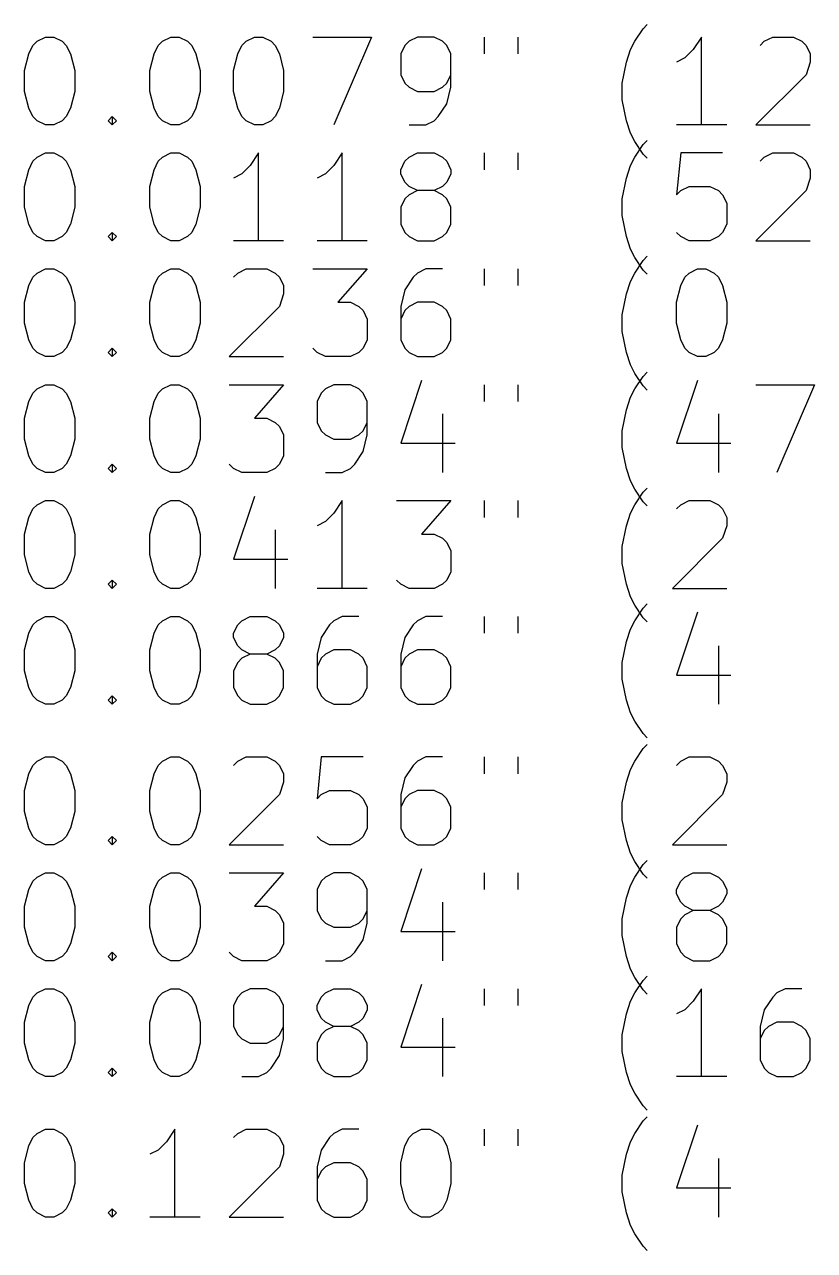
# Model space of a CAD drawing. Extents: x 39 to 122, y -192 to -69.
# Drawn here: x 63.04 to 81.04, y -192.48 to -164.55 of the extents above; entities that cross this region are included whole.
import ezdxf

# ---------------------------------------------------------------- set-up
doc = ezdxf.new("R2010")
doc.units = 0
doc.layers.add('BLACK', color=7, linetype='CONTINUOUS')

msp = doc.modelspace()

# ---------------------------------------------------------------- linework, layer by layer
at = {"layer": 'BLACK', "linetype": 'CONTINUOUS'}
for p, q in [((76.939914, -164.935076), (77.13039, -164.649361)), ((77.13039, -164.649361), (77.225629, -164.554123)), ((63.130389, -165.22079), (63.225627, -165.030314)), ((63.225627, -165.030314), (63.320865, -164.935076)), ((63.320865, -164.935076), (63.511341, -164.839838)), ((63.511341, -164.839838), (63.701818, -164.839838)), ((63.701818, -164.839838), (63.892294, -164.935076)), ((63.892294, -164.935076), (63.987532, -165.030314)), ((63.987532, -165.030314), (64.08277, -165.22079)), ((65.987532, -165.22079), (66.08277, -165.030314)), ((66.08277, -165.030314), (66.178008, -164.935076)), ((66.178008, -164.935076), (66.368484, -164.839838)), ((66.368484, -164.839838), (66.558961, -164.839838)), ((66.558961, -164.839838), (66.749437, -164.935076)), ((66.749437, -164.935076), (66.844675, -165.030314)), ((66.844675, -165.030314), (66.939913, -165.22079)), ((67.892294, -165.22079), (67.987532, -165.030314)), ((67.987532, -165.030314), (68.08277, -164.935076)), ((68.08277, -164.935076), (68.273246, -164.839838)), ((68.273246, -164.839838), (68.463723, -164.839838)), ((68.463723, -164.839838), (68.654199, -164.935076)), ((68.654199, -164.935076), (68.749437, -165.030314)), ((68.749437, -165.030314), (68.844675, -165.22079)), ((69.60658, -164.839838), (70.939913, -164.839838)), ((70.939913, -164.839838), (70.08277, -166.839838)), ((71.701818, -165.030314), (71.60658, -165.22079)), ((71.797056, -164.935076), (71.701818, -165.030314)), ((71.987532, -164.839838), (71.797056, -164.935076)), ((72.368485, -164.839838), (71.987532, -164.839838)), ((72.558961, -164.935076), (72.368485, -164.839838)), ((72.654199, -165.030314), (72.558961, -164.935076)), ((72.749437, -165.22079), (72.654199, -165.030314)), ((73.511342, -164.839838), (73.511342, -165.22079)), ((74.273247, -164.839838), (74.273247, -165.22079)), ((76.844676, -165.125552), (76.939914, -164.935076)), ((78.463723, -164.839838), (78.273247, -165.125552)), ((78.463723, -166.839838), (78.463723, -164.839838)), ((79.797057, -165.030314), (79.892295, -164.935076)), ((79.892295, -164.935076), (80.082771, -164.839838)), ((80.082771, -164.839838), (80.558962, -164.839838)), ((80.558962, -164.839838), (80.749438, -164.935076)), ((80.749438, -164.935076), (80.844676, -165.030314)), ((80.844676, -165.030314), (80.939914, -165.22079)), ((63.035151, -165.601742), (63.130389, -165.22079)), ((64.08277, -165.22079), (64.178008, -165.601742)), ((65.892294, -165.601742), (65.987532, -165.22079)), ((66.939913, -165.22079), (67.035151, -165.601742)), ((67.797056, -165.601742), (67.892294, -165.22079)), ((68.844675, -165.22079), (68.939913, -165.601742)), ((71.60658, -165.22079), (71.60658, -165.69698)), ((72.749437, -165.982695), (72.749437, -165.22079)), ((76.749438, -165.411266), (76.844676, -165.125552)), ((78.082771, -165.316028), (77.892295, -165.411266)), ((78.273247, -165.125552), (78.082771, -165.316028)), ((80.939914, -165.22079), (80.939914, -165.411266)), ((63.035151, -166.077933), (63.035151, -165.601742)), ((64.178008, -165.601742), (64.178008, -166.077933)), ((65.892294, -166.077933), (65.892294, -165.601742)), ((67.035151, -165.601742), (67.035151, -166.077933)), ((67.797056, -166.077933), (67.797056, -165.601742)), ((68.939913, -165.601742), (68.939913, -166.077933)), ((76.6542, -165.887457), (76.749438, -165.411266)), ((80.939914, -165.411266), (80.844676, -165.69698)), ((71.60658, -165.69698), (71.701818, -165.887457)), ((71.701818, -165.887457), (71.797056, -165.982695)), ((72.558961, -165.982695), (72.654199, -165.887457)), ((72.654199, -165.887457), (72.749437, -165.69698)), ((76.6542, -166.268409), (76.6542, -165.887457)), ((80.844676, -165.69698), (79.701819, -166.839838)), ((63.130389, -166.458885), (63.035151, -166.077933)), ((64.178008, -166.077933), (64.08277, -166.458885)), ((65.987532, -166.458885), (65.892294, -166.077933)), ((67.035151, -166.077933), (66.939913, -166.458885)), ((67.892294, -166.458885), (67.797056, -166.077933)), ((68.939913, -166.077933), (68.844675, -166.458885)), ((71.797056, -165.982695), (71.987532, -166.077933)), ((71.987532, -166.077933), (72.368485, -166.077933)), ((72.368485, -166.077933), (72.558961, -165.982695)), ((72.654199, -166.363647), (72.749437, -165.982695)), ((72.463723, -166.649361), (72.654199, -166.363647)), ((76.749438, -166.7446), (76.6542, -166.268409)), ((63.225627, -166.649361), (63.130389, -166.458885)), ((63.320865, -166.7446), (63.225627, -166.649361)), ((63.987532, -166.649361), (63.892294, -166.7446)), ((64.08277, -166.458885), (63.987532, -166.649361)), ((64.939913, -166.7446), (65.035151, -166.649361)), ((65.035151, -166.649361), (65.130389, -166.7446)), ((65.035151, -166.649361), (65.035151, -166.839838)), ((66.08277, -166.649361), (65.987532, -166.458885)), ((66.178008, -166.7446), (66.08277, -166.649361)), ((66.844675, -166.649361), (66.749437, -166.7446)), ((66.939913, -166.458885), (66.844675, -166.649361)), ((67.987532, -166.649361), (67.892294, -166.458885)), ((68.08277, -166.7446), (67.987532, -166.649361)), ((68.749437, -166.649361), (68.654199, -166.7446)), ((68.844675, -166.458885), (68.749437, -166.649361)), ((72.368485, -166.7446), (72.463723, -166.649361)), ((63.511341, -166.839838), (63.320865, -166.7446)), ((63.701818, -166.839838), (63.511341, -166.839838)), ((63.892294, -166.7446), (63.701818, -166.839838)), ((65.035151, -166.839838), (64.939913, -166.7446)), ((65.130389, -166.7446), (65.035151, -166.839838)), ((66.368484, -166.839838), (66.178008, -166.7446)), ((66.558961, -166.839838), (66.368484, -166.839838)), ((66.749437, -166.7446), (66.558961, -166.839838)), ((68.273246, -166.839838), (68.08277, -166.7446)), ((68.463723, -166.839838), (68.273246, -166.839838)), ((68.654199, -166.7446), (68.463723, -166.839838)), ((71.797056, -166.839838), (72.178008, -166.839838)), ((72.178008, -166.839838), (72.368485, -166.7446)), ((76.844676, -167.030314), (76.749438, -166.7446)), ((79.035152, -166.839838), (77.892295, -166.839838)), ((79.701819, -166.839838), (80.939914, -166.839838)), ((76.939914, -167.22079), (76.844676, -167.030314)), ((77.13039, -167.506504), (76.939914, -167.22079)), ((77.13039, -167.289361), (77.225629, -167.194123)), ((63.320865, -167.575076), (63.511341, -167.479838)), ((63.511341, -167.479838), (63.701818, -167.479838)), ((63.701818, -167.479838), (63.892294, -167.575076)), ((66.178008, -167.575076), (66.368484, -167.479838)), ((66.368484, -167.479838), (66.558961, -167.479838)), ((66.558961, -167.479838), (66.749437, -167.575076)), ((68.368484, -167.479838), (68.178008, -167.765552)), ((68.368484, -169.479838), (68.368484, -167.479838)), ((70.273246, -167.479838), (70.08277, -167.765552)), ((70.273246, -169.479838), (70.273246, -167.479838)), ((71.797056, -167.575076), (71.987532, -167.479838)), ((71.987532, -167.479838), (72.368485, -167.479838)), ((72.368485, -167.479838), (72.558961, -167.575076)), ((73.511342, -167.479838), (73.511342, -167.86079)), ((74.273247, -167.479838), (74.273247, -167.86079)), ((76.939914, -167.575076), (77.13039, -167.289361)), ((77.225629, -167.601742), (77.13039, -167.506504)), ((77.987533, -167.479838), (77.892295, -168.432219)), ((78.939914, -167.479838), (77.987533, -167.479838)), ((79.892295, -167.575076), (80.082771, -167.479838)), ((80.082771, -167.479838), (80.558962, -167.479838)), ((80.558962, -167.479838), (80.749438, -167.575076)), ((63.130389, -167.86079), (63.225627, -167.670314)), ((63.225627, -167.670314), (63.320865, -167.575076)), ((63.892294, -167.575076), (63.987532, -167.670314)), ((63.987532, -167.670314), (64.08277, -167.86079)), ((65.987532, -167.86079), (66.08277, -167.670314)), ((66.08277, -167.670314), (66.178008, -167.575076)), ((66.749437, -167.575076), (66.844675, -167.670314)), ((66.844675, -167.670314), (66.939913, -167.86079)), ((68.178008, -167.765552), (67.987532, -167.956028)), ((70.08277, -167.765552), (69.892294, -167.956028)), ((71.60658, -167.86079), (71.701818, -167.670314)), ((71.701818, -167.670314), (71.797056, -167.575076)), ((72.558961, -167.575076), (72.654199, -167.670314)), ((72.654199, -167.670314), (72.749437, -167.86079)), ((76.749438, -168.051266), (76.844676, -167.765552)), ((76.844676, -167.765552), (76.939914, -167.575076)), ((79.797057, -167.670314), (79.892295, -167.575076)), ((80.749438, -167.575076), (80.844676, -167.670314)), ((80.844676, -167.670314), (80.939914, -167.86079)), ((63.035151, -168.241742), (63.130389, -167.86079)), ((64.08277, -167.86079), (64.178008, -168.241742)), ((65.892294, -168.241742), (65.987532, -167.86079)), ((66.939913, -167.86079), (67.035151, -168.241742)), ((67.987532, -167.956028), (67.797056, -168.051266)), ((69.892294, -167.956028), (69.701818, -168.051266)), ((71.60658, -167.956028), (71.60658, -167.86079)), ((71.701818, -168.146504), (71.60658, -167.956028)), ((72.749437, -167.956028), (72.654199, -168.146504)), ((72.749437, -167.86079), (72.749437, -167.956028)), ((76.6542, -168.527457), (76.749438, -168.051266)), ((80.939914, -168.051266), (80.844676, -168.33698)), ((80.939914, -167.86079), (80.939914, -168.051266)), ((63.035151, -168.717933), (63.035151, -168.241742)), ((64.178008, -168.241742), (64.178008, -168.717933)), ((65.892294, -168.717933), (65.892294, -168.241742)), ((67.035151, -168.241742), (67.035151, -168.717933)), ((71.797056, -168.241742), (71.701818, -168.146504)), ((71.987532, -168.33698), (71.797056, -168.241742)), ((71.987532, -168.33698), (71.797056, -168.432219)), ((72.368485, -168.33698), (71.987532, -168.33698)), ((72.558961, -168.241742), (72.368485, -168.33698)), ((72.558961, -168.432219), (72.368485, -168.33698)), ((72.654199, -168.146504), (72.558961, -168.241742)), ((77.892295, -168.432219), (77.987533, -168.33698)), ((77.987533, -168.33698), (78.178009, -168.241742)), ((78.178009, -168.241742), (78.6542, -168.241742)), ((78.6542, -168.241742), (78.844676, -168.33698)), ((78.844676, -168.33698), (78.939914, -168.432219)), ((80.844676, -168.33698), (79.701819, -169.479838)), ((71.701818, -168.527457), (71.60658, -168.717933)), ((71.797056, -168.432219), (71.701818, -168.527457)), ((72.654199, -168.527457), (72.558961, -168.432219)), ((72.749437, -168.717933), (72.654199, -168.527457)), ((76.6542, -168.908409), (76.6542, -168.527457)), ((78.939914, -168.432219), (79.035152, -168.622695)), ((79.035152, -168.622695), (79.035152, -169.098885)), ((63.130389, -169.098885), (63.035151, -168.717933)), ((64.178008, -168.717933), (64.08277, -169.098885)), ((65.987532, -169.098885), (65.892294, -168.717933)), ((67.035151, -168.717933), (66.939913, -169.098885)), ((71.60658, -168.717933), (71.60658, -169.098885)), ((72.749437, -169.098885), (72.749437, -168.717933)), ((76.749438, -169.3846), (76.6542, -168.908409)), ((63.225627, -169.289361), (63.130389, -169.098885)), ((64.08277, -169.098885), (63.987532, -169.289361)), ((66.08277, -169.289361), (65.987532, -169.098885)), ((66.939913, -169.098885), (66.844675, -169.289361)), ((71.60658, -169.098885), (71.701818, -169.289361)), ((72.654199, -169.289361), (72.749437, -169.098885)), ((79.035152, -169.098885), (78.939914, -169.289361)), ((63.320865, -169.3846), (63.225627, -169.289361)), ((63.511341, -169.479838), (63.320865, -169.3846)), ((63.701818, -169.479838), (63.511341, -169.479838)), ((63.892294, -169.3846), (63.701818, -169.479838)), ((63.987532, -169.289361), (63.892294, -169.3846)), ((64.939913, -169.3846), (65.035151, -169.289361)), ((65.035151, -169.479838), (64.939913, -169.3846)), ((65.035151, -169.289361), (65.130389, -169.3846)), ((65.035151, -169.289361), (65.035151, -169.479838)), ((65.130389, -169.3846), (65.035151, -169.479838)), ((66.178008, -169.3846), (66.08277, -169.289361)), ((66.368484, -169.479838), (66.178008, -169.3846)), ((66.558961, -169.479838), (66.368484, -169.479838)), ((66.749437, -169.3846), (66.558961, -169.479838)), ((66.844675, -169.289361), (66.749437, -169.3846)), ((68.939913, -169.479838), (67.797056, -169.479838)), ((70.844675, -169.479838), (69.701818, -169.479838)), ((71.701818, -169.289361), (71.797056, -169.3846)), ((71.797056, -169.3846), (71.987532, -169.479838)), ((71.987532, -169.479838), (72.368485, -169.479838)), ((72.368485, -169.479838), (72.558961, -169.3846)), ((72.558961, -169.3846), (72.654199, -169.289361)), ((76.844676, -169.670314), (76.749438, -169.3846)), ((77.987533, -169.3846), (77.892295, -169.289361)), ((78.178009, -169.479838), (77.987533, -169.3846)), ((78.6542, -169.479838), (78.178009, -169.479838)), ((78.844676, -169.3846), (78.6542, -169.479838)), ((78.939914, -169.289361), (78.844676, -169.3846)), ((79.701819, -169.479838), (80.939914, -169.479838)), ((76.939914, -169.86079), (76.844676, -169.670314)), ((77.13039, -170.146504), (76.939914, -169.86079)), ((76.939914, -170.215076), (77.13039, -169.929361)), ((77.13039, -169.929361), (77.225629, -169.834123)), ((63.130389, -170.50079), (63.225627, -170.310314)), ((63.225627, -170.310314), (63.320865, -170.215076)), ((63.320865, -170.215076), (63.511341, -170.119838)), ((63.511341, -170.119838), (63.701818, -170.119838)), ((63.701818, -170.119838), (63.892294, -170.215076)), ((63.892294, -170.215076), (63.987532, -170.310314)), ((63.987532, -170.310314), (64.08277, -170.50079)), ((65.987532, -170.50079), (66.08277, -170.310314)), ((66.08277, -170.310314), (66.178008, -170.215076)), ((66.178008, -170.215076), (66.368484, -170.119838)), ((66.368484, -170.119838), (66.558961, -170.119838)), ((66.558961, -170.119838), (66.749437, -170.215076)), ((66.749437, -170.215076), (66.844675, -170.310314)), ((66.844675, -170.310314), (66.939913, -170.50079)), ((67.797056, -170.310314), (67.892294, -170.215076)), ((67.892294, -170.215076), (68.08277, -170.119838)), ((68.08277, -170.119838), (68.558961, -170.119838)), ((68.558961, -170.119838), (68.749437, -170.215076)), ((68.749437, -170.215076), (68.844675, -170.310314)), ((68.844675, -170.310314), (68.939913, -170.50079)), ((69.60658, -170.119838), (70.844675, -170.119838)), ((70.844675, -170.119838), (70.178008, -170.881742)), ((71.892294, -170.310314), (71.701818, -170.596028)), ((71.987532, -170.215076), (71.892294, -170.310314)), ((72.178008, -170.119838), (71.987532, -170.215076)), ((72.558961, -170.119838), (72.178008, -170.119838)), ((73.511342, -170.119838), (73.511342, -170.50079)), ((74.273247, -170.119838), (74.273247, -170.50079)), ((76.844676, -170.405552), (76.939914, -170.215076)), ((77.225629, -170.241742), (77.13039, -170.146504)), ((77.987533, -170.50079), (78.082771, -170.310314)), ((78.082771, -170.310314), (78.178009, -170.215076)), ((78.178009, -170.215076), (78.368485, -170.119838)), ((78.368485, -170.119838), (78.558962, -170.119838)), ((78.558962, -170.119838), (78.749438, -170.215076)), ((78.749438, -170.215076), (78.844676, -170.310314)), ((78.844676, -170.310314), (78.939914, -170.50079)), ((63.035151, -170.881742), (63.130389, -170.50079)), ((64.08277, -170.50079), (64.178008, -170.881742)), ((65.892294, -170.881742), (65.987532, -170.50079)), ((66.939913, -170.50079), (67.035151, -170.881742)), ((68.939913, -170.50079), (68.939913, -170.691266)), ((71.701818, -170.596028), (71.60658, -170.97698)), ((76.749438, -170.691266), (76.844676, -170.405552)), ((77.892295, -170.881742), (77.987533, -170.50079)), ((78.939914, -170.50079), (79.035152, -170.881742)), ((63.035151, -171.357933), (63.035151, -170.881742)), ((64.178008, -170.881742), (64.178008, -171.357933)), ((65.892294, -171.357933), (65.892294, -170.881742)), ((67.035151, -170.881742), (67.035151, -171.357933)), ((68.939913, -170.691266), (68.844675, -170.97698)), ((70.178008, -170.881742), (70.463723, -170.881742)), ((70.463723, -170.881742), (70.654199, -170.97698)), ((71.987532, -170.881742), (71.797056, -170.97698)), ((72.368485, -170.881742), (71.987532, -170.881742)), ((72.558961, -170.97698), (72.368485, -170.881742)), ((76.6542, -171.167457), (76.749438, -170.691266)), ((77.892295, -171.357933), (77.892295, -170.881742)), ((79.035152, -170.881742), (79.035152, -171.357933)), ((68.844675, -170.97698), (67.701818, -172.119838)), ((70.654199, -170.97698), (70.749437, -171.072219)), ((70.749437, -171.072219), (70.844675, -171.262695)), ((71.60658, -170.97698), (71.60658, -171.738885)), ((71.701818, -171.072219), (71.60658, -171.262695)), ((71.797056, -170.97698), (71.701818, -171.072219)), ((72.654199, -171.072219), (72.558961, -170.97698)), ((72.749437, -171.262695), (72.654199, -171.072219)), ((76.6542, -171.548409), (76.6542, -171.167457)), ((63.130389, -171.738885), (63.035151, -171.357933)), ((64.178008, -171.357933), (64.08277, -171.738885)), ((65.987532, -171.738885), (65.892294, -171.357933)), ((67.035151, -171.357933), (66.939913, -171.738885)), ((70.844675, -171.262695), (70.844675, -171.738885)), ((72.749437, -171.738885), (72.749437, -171.262695)), ((77.987533, -171.738885), (77.892295, -171.357933)), ((79.035152, -171.357933), (78.939914, -171.738885)), ((63.225627, -171.929361), (63.130389, -171.738885)), ((64.08277, -171.738885), (63.987532, -171.929361)), ((66.08277, -171.929361), (65.987532, -171.738885)), ((66.939913, -171.738885), (66.844675, -171.929361)), ((70.844675, -171.738885), (70.749437, -171.929361)), ((71.60658, -171.738885), (71.701818, -171.929361)), ((72.654199, -171.929361), (72.749437, -171.738885)), ((76.749438, -172.0246), (76.6542, -171.548409)), ((78.082771, -171.929361), (77.987533, -171.738885)), ((78.939914, -171.738885), (78.844676, -171.929361)), ((63.320865, -172.0246), (63.225627, -171.929361)), ((63.511341, -172.119838), (63.320865, -172.0246)), ((63.892294, -172.0246), (63.701818, -172.119838)), ((63.987532, -171.929361), (63.892294, -172.0246)), ((64.939913, -172.0246), (65.035151, -171.929361)), ((65.035151, -172.119838), (64.939913, -172.0246)), ((65.035151, -171.929361), (65.130389, -172.0246)), ((65.035151, -171.929361), (65.035151, -172.119838)), ((65.130389, -172.0246), (65.035151, -172.119838)), ((66.178008, -172.0246), (66.08277, -171.929361)), ((66.368484, -172.119838), (66.178008, -172.0246)), ((66.749437, -172.0246), (66.558961, -172.119838)), ((66.844675, -171.929361), (66.749437, -172.0246)), ((69.701818, -172.0246), (69.60658, -171.929361)), ((69.892294, -172.119838), (69.701818, -172.0246)), ((70.654199, -172.0246), (70.463723, -172.119838)), ((70.749437, -171.929361), (70.654199, -172.0246)), ((71.701818, -171.929361), (71.797056, -172.0246)), ((71.797056, -172.0246), (71.987532, -172.119838)), ((72.368485, -172.119838), (72.558961, -172.0246)), ((72.558961, -172.0246), (72.654199, -171.929361)), ((76.844676, -172.310314), (76.749438, -172.0246)), ((78.178009, -172.0246), (78.082771, -171.929361)), ((78.368485, -172.119838), (78.178009, -172.0246)), ((78.749438, -172.0246), (78.558962, -172.119838)), ((78.844676, -171.929361), (78.749438, -172.0246)), ((63.701818, -172.119838), (63.511341, -172.119838)), ((66.558961, -172.119838), (66.368484, -172.119838)), ((67.701818, -172.119838), (68.939913, -172.119838)), ((70.463723, -172.119838), (69.892294, -172.119838)), ((71.987532, -172.119838), (72.368485, -172.119838)), ((76.939914, -172.50079), (76.844676, -172.310314)), ((78.558962, -172.119838), (78.368485, -172.119838)), ((77.13039, -172.786504), (76.939914, -172.50079)), ((76.939914, -172.855076), (77.13039, -172.569361)), ((77.13039, -172.569361), (77.225629, -172.474123)), ((63.225627, -172.950314), (63.320865, -172.855076)), ((63.320865, -172.855076), (63.511341, -172.759838)), ((63.511341, -172.759838), (63.701818, -172.759838)), ((63.701818, -172.759838), (63.892294, -172.855076)), ((63.892294, -172.855076), (63.987532, -172.950314)), ((66.08277, -172.950314), (66.178008, -172.855076)), ((66.178008, -172.855076), (66.368484, -172.759838)), ((66.368484, -172.759838), (66.558961, -172.759838)), ((66.558961, -172.759838), (66.749437, -172.855076)), ((66.749437, -172.855076), (66.844675, -172.950314)), ((67.701818, -172.759838), (68.939913, -172.759838)), ((68.939913, -172.759838), (68.273246, -173.521742)), ((69.892294, -172.855076), (69.797056, -172.950314)), ((70.08277, -172.759838), (69.892294, -172.855076)), ((70.463723, -172.759838), (70.08277, -172.759838)), ((70.654199, -172.855076), (70.463723, -172.759838)), ((70.749437, -172.950314), (70.654199, -172.855076)), ((72.08277, -172.6646), (71.60658, -174.093171)), ((73.511342, -172.759838), (73.511342, -173.14079)), ((74.273247, -172.759838), (74.273247, -173.14079)), ((76.844676, -173.045552), (76.939914, -172.855076)), ((77.225629, -172.881742), (77.13039, -172.786504)), ((78.368485, -172.6646), (77.892295, -174.093171)), ((79.701819, -172.759838), (81.035152, -172.759838)), ((81.035152, -172.759838), (80.178009, -174.759838)), ((63.035151, -173.521742), (63.130389, -173.14079)), ((63.130389, -173.14079), (63.225627, -172.950314)), ((63.987532, -172.950314), (64.08277, -173.14079)), ((64.08277, -173.14079), (64.178008, -173.521742)), ((65.892294, -173.521742), (65.987532, -173.14079)), ((65.987532, -173.14079), (66.08277, -172.950314)), ((66.844675, -172.950314), (66.939913, -173.14079)), ((66.939913, -173.14079), (67.035151, -173.521742)), ((69.797056, -172.950314), (69.701818, -173.14079)), ((69.701818, -173.14079), (69.701818, -173.61698)), ((70.844675, -173.14079), (70.749437, -172.950314)), ((70.844675, -173.902695), (70.844675, -173.14079)), ((76.749438, -173.331266), (76.844676, -173.045552)), ((72.558961, -173.426504), (72.558961, -174.759838)), ((76.6542, -173.807457), (76.749438, -173.331266)), ((78.844676, -173.426504), (78.844676, -174.759838)), ((63.035151, -173.997933), (63.035151, -173.521742)), ((64.178008, -173.521742), (64.178008, -173.997933)), ((65.892294, -173.997933), (65.892294, -173.521742)), ((67.035151, -173.521742), (67.035151, -173.997933)), ((68.273246, -173.521742), (68.558961, -173.521742)), ((68.558961, -173.521742), (68.749437, -173.61698)), ((68.749437, -173.61698), (68.844675, -173.712219)), ((69.701818, -173.61698), (69.797056, -173.807457)), ((70.749437, -173.807457), (70.844675, -173.61698)), ((68.844675, -173.712219), (68.939913, -173.902695)), ((68.939913, -173.902695), (68.939913, -174.378885)), ((69.797056, -173.807457), (69.892294, -173.902695)), ((69.892294, -173.902695), (70.08277, -173.997933)), ((70.463723, -173.997933), (70.654199, -173.902695)), ((70.654199, -173.902695), (70.749437, -173.807457)), ((70.749437, -174.283647), (70.844675, -173.902695)), ((76.6542, -174.188409), (76.6542, -173.807457)), ((63.130389, -174.378885), (63.035151, -173.997933)), ((64.178008, -173.997933), (64.08277, -174.378885)), ((65.987532, -174.378885), (65.892294, -173.997933)), ((67.035151, -173.997933), (66.939913, -174.378885)), ((70.08277, -173.997933), (70.463723, -173.997933)), ((71.60658, -174.093171), (72.844675, -174.093171)), ((76.749438, -174.6646), (76.6542, -174.188409)), ((77.892295, -174.093171), (79.13039, -174.093171)), ((63.225627, -174.569361), (63.130389, -174.378885)), ((64.08277, -174.378885), (63.987532, -174.569361)), ((66.08277, -174.569361), (65.987532, -174.378885)), ((66.939913, -174.378885), (66.844675, -174.569361)), ((68.939913, -174.378885), (68.844675, -174.569361)), ((70.558961, -174.569361), (70.749437, -174.283647)), ((63.320865, -174.6646), (63.225627, -174.569361)), ((63.511341, -174.759838), (63.320865, -174.6646)), ((63.701818, -174.759838), (63.511341, -174.759838)), ((63.892294, -174.6646), (63.701818, -174.759838)), ((63.987532, -174.569361), (63.892294, -174.6646)), ((64.939913, -174.6646), (65.035151, -174.569361)), ((65.035151, -174.759838), (64.939913, -174.6646)), ((65.035151, -174.569361), (65.130389, -174.6646)), ((65.035151, -174.569361), (65.035151, -174.759838)), ((65.130389, -174.6646), (65.035151, -174.759838)), ((66.178008, -174.6646), (66.08277, -174.569361)), ((66.368484, -174.759838), (66.178008, -174.6646)), ((66.558961, -174.759838), (66.368484, -174.759838)), ((66.749437, -174.6646), (66.558961, -174.759838)), ((66.844675, -174.569361), (66.749437, -174.6646)), ((67.797056, -174.6646), (67.701818, -174.569361)), ((67.987532, -174.759838), (67.797056, -174.6646)), ((68.558961, -174.759838), (67.987532, -174.759838)), ((68.749437, -174.6646), (68.558961, -174.759838)), ((68.844675, -174.569361), (68.749437, -174.6646)), ((69.892294, -174.759838), (70.273246, -174.759838)), ((70.273246, -174.759838), (70.463723, -174.6646)), ((70.463723, -174.6646), (70.558961, -174.569361)), ((76.844676, -174.950314), (76.749438, -174.6646)), ((76.939914, -175.14079), (76.844676, -174.950314)), ((68.273246, -175.3046), (67.797056, -176.733171)), ((77.13039, -175.426504), (76.939914, -175.14079)), ((76.939914, -175.495076), (77.13039, -175.209361)), ((77.13039, -175.209361), (77.225629, -175.114123)), ((63.130389, -175.78079), (63.225627, -175.590314)), ((63.225627, -175.590314), (63.320865, -175.495076)), ((63.320865, -175.495076), (63.511341, -175.399838)), ((63.511341, -175.399838), (63.701818, -175.399838)), ((63.701818, -175.399838), (63.892294, -175.495076)), ((63.892294, -175.495076), (63.987532, -175.590314)), ((63.987532, -175.590314), (64.08277, -175.78079)), ((65.987532, -175.78079), (66.08277, -175.590314)), ((66.08277, -175.590314), (66.178008, -175.495076)), ((66.178008, -175.495076), (66.368484, -175.399838)), ((66.368484, -175.399838), (66.558961, -175.399838)), ((66.558961, -175.399838), (66.749437, -175.495076)), ((66.749437, -175.495076), (66.844675, -175.590314)), ((66.844675, -175.590314), (66.939913, -175.78079)), ((70.273246, -175.399838), (70.08277, -175.685552)), ((70.273246, -177.399838), (70.273246, -175.399838)), ((71.511342, -175.399838), (72.749437, -175.399838)), ((72.749437, -175.399838), (72.08277, -176.161742)), ((73.511342, -175.399838), (73.511342, -175.78079)), ((74.273247, -175.399838), (74.273247, -175.78079)), ((76.844676, -175.685552), (76.939914, -175.495076)), ((77.225629, -175.521742), (77.13039, -175.426504)), ((77.892295, -175.590314), (77.987533, -175.495076)), ((77.987533, -175.495076), (78.178009, -175.399838)), ((78.178009, -175.399838), (78.6542, -175.399838)), ((78.6542, -175.399838), (78.844676, -175.495076)), ((78.844676, -175.495076), (78.939914, -175.590314)), ((78.939914, -175.590314), (79.035152, -175.78079)), ((63.035151, -176.161742), (63.130389, -175.78079)), ((64.08277, -175.78079), (64.178008, -176.161742)), ((65.892294, -176.161742), (65.987532, -175.78079)), ((66.939913, -175.78079), (67.035151, -176.161742)), ((69.892294, -175.876028), (69.701818, -175.971266)), ((70.08277, -175.685552), (69.892294, -175.876028)), ((76.749438, -175.971266), (76.844676, -175.685552)), ((79.035152, -175.78079), (79.035152, -175.971266)), ((63.035151, -176.637933), (63.035151, -176.161742)), ((64.178008, -176.161742), (64.178008, -176.637933)), ((65.892294, -176.637933), (65.892294, -176.161742)), ((67.035151, -176.161742), (67.035151, -176.637933)), ((68.749437, -176.066504), (68.749437, -177.399838)), ((72.08277, -176.161742), (72.368485, -176.161742)), ((72.368485, -176.161742), (72.558961, -176.25698)), ((76.6542, -176.447457), (76.749438, -175.971266)), ((79.035152, -175.971266), (78.939914, -176.25698)), ((72.558961, -176.25698), (72.654199, -176.352219)), ((72.654199, -176.352219), (72.749437, -176.542695)), ((76.6542, -176.828409), (76.6542, -176.447457)), ((78.939914, -176.25698), (77.797057, -177.399838)), ((63.130389, -177.018885), (63.035151, -176.637933)), ((64.178008, -176.637933), (64.08277, -177.018885)), ((65.987532, -177.018885), (65.892294, -176.637933)), ((67.035151, -176.637933), (66.939913, -177.018885)), ((67.797056, -176.733171), (69.035151, -176.733171)), ((72.749437, -176.542695), (72.749437, -177.018885)), ((63.225627, -177.209361), (63.130389, -177.018885)), ((64.08277, -177.018885), (63.987532, -177.209361)), ((66.08277, -177.209361), (65.987532, -177.018885)), ((66.939913, -177.018885), (66.844675, -177.209361)), ((72.749437, -177.018885), (72.654199, -177.209361)), ((76.749438, -177.3046), (76.6542, -176.828409)), ((63.320865, -177.3046), (63.225627, -177.209361)), ((63.511341, -177.399838), (63.320865, -177.3046)), ((63.892294, -177.3046), (63.701818, -177.399838)), ((63.987532, -177.209361), (63.892294, -177.3046)), ((64.939913, -177.3046), (65.035151, -177.209361)), ((65.035151, -177.399838), (64.939913, -177.3046)), ((65.035151, -177.209361), (65.130389, -177.3046)), ((65.035151, -177.209361), (65.035151, -177.399838)), ((65.130389, -177.3046), (65.035151, -177.399838)), ((66.178008, -177.3046), (66.08277, -177.209361)), ((66.368484, -177.399838), (66.178008, -177.3046)), ((66.749437, -177.3046), (66.558961, -177.399838)), ((66.844675, -177.209361), (66.749437, -177.3046)), ((71.60658, -177.3046), (71.511342, -177.209361)), ((71.797056, -177.399838), (71.60658, -177.3046)), ((72.558961, -177.3046), (72.368485, -177.399838)), ((72.654199, -177.209361), (72.558961, -177.3046)), ((76.844676, -177.590314), (76.749438, -177.3046)), ((63.701818, -177.399838), (63.511341, -177.399838)), ((66.558961, -177.399838), (66.368484, -177.399838)), ((70.844675, -177.399838), (69.701818, -177.399838)), ((72.368485, -177.399838), (71.797056, -177.399838)), ((76.939914, -177.78079), (76.844676, -177.590314)), ((77.797057, -177.399838), (79.035152, -177.399838)), ((77.13039, -178.066504), (76.939914, -177.78079)), ((76.939914, -178.135076), (77.13039, -177.849361)), ((77.13039, -177.849361), (77.225629, -177.754123)), ((63.225627, -178.230314), (63.320865, -178.135076)), ((63.320865, -178.135076), (63.511341, -178.039838)), ((63.511341, -178.039838), (63.701818, -178.039838)), ((63.701818, -178.039838), (63.892294, -178.135076)), ((63.892294, -178.135076), (63.987532, -178.230314)), ((66.08277, -178.230314), (66.178008, -178.135076)), ((66.178008, -178.135076), (66.368484, -178.039838)), ((66.368484, -178.039838), (66.558961, -178.039838)), ((66.558961, -178.039838), (66.749437, -178.135076)), ((66.749437, -178.135076), (66.844675, -178.230314)), ((67.892294, -178.230314), (67.987532, -178.135076)), ((67.987532, -178.135076), (68.178008, -178.039838)), ((68.178008, -178.039838), (68.558961, -178.039838)), ((68.558961, -178.039838), (68.749437, -178.135076)), ((68.749437, -178.135076), (68.844675, -178.230314)), ((70.08277, -178.135076), (69.987532, -178.230314)), ((70.273246, -178.039838), (70.08277, -178.135076)), ((70.654199, -178.039838), (70.273246, -178.039838)), ((71.987532, -178.135076), (71.892294, -178.230314)), ((72.178008, -178.039838), (71.987532, -178.135076)), ((72.558961, -178.039838), (72.178008, -178.039838)), ((73.511342, -178.039838), (73.511342, -178.42079)), ((74.273247, -178.039838), (74.273247, -178.42079)), ((76.844676, -178.325552), (76.939914, -178.135076)), ((77.225629, -178.161742), (77.13039, -178.066504)), ((78.368485, -177.9446), (77.892295, -179.373171)), ((63.035151, -178.801742), (63.130389, -178.42079)), ((63.130389, -178.42079), (63.225627, -178.230314)), ((63.987532, -178.230314), (64.08277, -178.42079)), ((64.08277, -178.42079), (64.178008, -178.801742)), ((65.892294, -178.801742), (65.987532, -178.42079)), ((65.987532, -178.42079), (66.08277, -178.230314)), ((66.844675, -178.230314), (66.939913, -178.42079)), ((66.939913, -178.42079), (67.035151, -178.801742)), ((67.797056, -178.42079), (67.892294, -178.230314)), ((67.797056, -178.516028), (67.797056, -178.42079)), ((68.844675, -178.230314), (68.939913, -178.42079)), ((68.939913, -178.42079), (68.939913, -178.516028)), ((69.987532, -178.230314), (69.797056, -178.516028)), ((71.892294, -178.230314), (71.701818, -178.516028)), ((76.749438, -178.611266), (76.844676, -178.325552)), ((67.892294, -178.706504), (67.797056, -178.516028)), ((67.987532, -178.801742), (67.892294, -178.706504)), ((68.844675, -178.706504), (68.749437, -178.801742)), ((68.939913, -178.516028), (68.844675, -178.706504)), ((69.797056, -178.516028), (69.701818, -178.89698)), ((71.701818, -178.516028), (71.60658, -178.89698)), ((76.6542, -179.087457), (76.749438, -178.611266)), ((78.844676, -178.706504), (78.844676, -180.039838)), ((63.035151, -179.277933), (63.035151, -178.801742)), ((64.178008, -178.801742), (64.178008, -179.277933)), ((65.892294, -179.277933), (65.892294, -178.801742)), ((67.035151, -178.801742), (67.035151, -179.277933)), ((67.987532, -178.992219), (67.892294, -179.087457)), ((68.178008, -178.89698), (67.987532, -178.801742)), ((68.178008, -178.89698), (67.987532, -178.992219)), ((68.558961, -178.89698), (68.178008, -178.89698)), ((68.749437, -178.801742), (68.558961, -178.89698)), ((68.749437, -178.992219), (68.558961, -178.89698)), ((68.844675, -179.087457), (68.749437, -178.992219)), ((69.701818, -178.89698), (69.701818, -179.658885)), ((69.797056, -178.992219), (69.701818, -179.182695)), ((69.892294, -178.89698), (69.797056, -178.992219)), ((70.08277, -178.801742), (69.892294, -178.89698)), ((70.463723, -178.801742), (70.08277, -178.801742)), ((70.654199, -178.89698), (70.463723, -178.801742)), ((70.749437, -178.992219), (70.654199, -178.89698)), ((70.844675, -179.182695), (70.749437, -178.992219)), ((71.60658, -178.89698), (71.60658, -179.658885)), ((71.701818, -178.992219), (71.60658, -179.182695)), ((71.797056, -178.89698), (71.701818, -178.992219)), ((71.987532, -178.801742), (71.797056, -178.89698)), ((72.368485, -178.801742), (71.987532, -178.801742)), ((72.558961, -178.89698), (72.368485, -178.801742)), ((72.654199, -178.992219), (72.558961, -178.89698)), ((72.749437, -179.182695), (72.654199, -178.992219)), ((63.130389, -179.658885), (63.035151, -179.277933)), ((64.178008, -179.277933), (64.08277, -179.658885)), ((65.987532, -179.658885), (65.892294, -179.277933)), ((67.035151, -179.277933), (66.939913, -179.658885)), ((67.892294, -179.087457), (67.797056, -179.277933)), ((67.797056, -179.277933), (67.797056, -179.658885)), ((68.939913, -179.277933), (68.844675, -179.087457)), ((68.939913, -179.658885), (68.939913, -179.277933)), ((70.844675, -179.658885), (70.844675, -179.182695)), ((72.749437, -179.658885), (72.749437, -179.182695)), ((76.6542, -179.468409), (76.6542, -179.087457)), ((76.749438, -179.9446), (76.6542, -179.468409)), ((77.892295, -179.373171), (79.13039, -179.373171)), ((63.225627, -179.849361), (63.130389, -179.658885)), ((63.320865, -179.9446), (63.225627, -179.849361)), ((63.987532, -179.849361), (63.892294, -179.9446)), ((64.08277, -179.658885), (63.987532, -179.849361)), ((64.939913, -179.9446), (65.035151, -179.849361)), ((65.035151, -179.849361), (65.130389, -179.9446)), ((65.035151, -179.849361), (65.035151, -180.039838)), ((66.08277, -179.849361), (65.987532, -179.658885)), ((66.178008, -179.9446), (66.08277, -179.849361)), ((66.844675, -179.849361), (66.749437, -179.9446)), ((66.939913, -179.658885), (66.844675, -179.849361)), ((67.797056, -179.658885), (67.892294, -179.849361)), ((67.892294, -179.849361), (67.987532, -179.9446)), ((68.749437, -179.9446), (68.844675, -179.849361)), ((68.844675, -179.849361), (68.939913, -179.658885)), ((69.701818, -179.658885), (69.797056, -179.849361)), ((69.797056, -179.849361), (69.892294, -179.9446)), ((70.654199, -179.9446), (70.749437, -179.849361)), ((70.749437, -179.849361), (70.844675, -179.658885)), ((71.60658, -179.658885), (71.701818, -179.849361)), ((71.701818, -179.849361), (71.797056, -179.9446)), ((72.558961, -179.9446), (72.654199, -179.849361)), ((72.654199, -179.849361), (72.749437, -179.658885)), ((63.511341, -180.039838), (63.320865, -179.9446)), ((63.701818, -180.039838), (63.511341, -180.039838)), ((63.892294, -179.9446), (63.701818, -180.039838)), ((65.035151, -180.039838), (64.939913, -179.9446)), ((65.130389, -179.9446), (65.035151, -180.039838)), ((66.368484, -180.039838), (66.178008, -179.9446)), ((66.558961, -180.039838), (66.368484, -180.039838)), ((66.749437, -179.9446), (66.558961, -180.039838)), ((67.987532, -179.9446), (68.178008, -180.039838)), ((68.178008, -180.039838), (68.558961, -180.039838)), ((68.558961, -180.039838), (68.749437, -179.9446)), ((69.892294, -179.9446), (70.08277, -180.039838)), ((70.08277, -180.039838), (70.463723, -180.039838)), ((70.463723, -180.039838), (70.654199, -179.9446)), ((71.797056, -179.9446), (71.987532, -180.039838)), ((71.987532, -180.039838), (72.368485, -180.039838)), ((72.368485, -180.039838), (72.558961, -179.9446)), ((76.844676, -180.230314), (76.749438, -179.9446)), ((76.939914, -180.42079), (76.844676, -180.230314)), ((77.13039, -180.706504), (76.939914, -180.42079)), ((77.225629, -180.801742), (77.13039, -180.706504)), ((77.13039, -181.049361), (77.225629, -180.954123)), ((63.320865, -181.335076), (63.511341, -181.239838)), ((63.511341, -181.239838), (63.701818, -181.239838)), ((63.701818, -181.239838), (63.892294, -181.335076)), ((66.178008, -181.335076), (66.368484, -181.239838)), ((66.368484, -181.239838), (66.558961, -181.239838)), ((66.558961, -181.239838), (66.749437, -181.335076)), ((67.892294, -181.335076), (68.08277, -181.239838)), ((68.08277, -181.239838), (68.558961, -181.239838)), ((68.558961, -181.239838), (68.749437, -181.335076)), ((69.797056, -181.239838), (69.701818, -182.192219)), ((70.749437, -181.239838), (69.797056, -181.239838)), ((72.178008, -181.239838), (71.987532, -181.335076)), ((72.558961, -181.239838), (72.178008, -181.239838)), ((73.511342, -181.239838), (73.511342, -181.62079)), ((74.273247, -181.239838), (74.273247, -181.62079)), ((76.939914, -181.335076), (77.13039, -181.049361)), ((77.987533, -181.335076), (78.178009, -181.239838)), ((78.178009, -181.239838), (78.6542, -181.239838)), ((78.6542, -181.239838), (78.844676, -181.335076)), ((63.130389, -181.62079), (63.225627, -181.430314)), ((63.225627, -181.430314), (63.320865, -181.335076)), ((63.892294, -181.335076), (63.987532, -181.430314)), ((63.987532, -181.430314), (64.08277, -181.62079)), ((65.987532, -181.62079), (66.08277, -181.430314)), ((66.08277, -181.430314), (66.178008, -181.335076)), ((66.749437, -181.335076), (66.844675, -181.430314)), ((66.844675, -181.430314), (66.939913, -181.62079)), ((67.797056, -181.430314), (67.892294, -181.335076)), ((68.749437, -181.335076), (68.844675, -181.430314)), ((68.844675, -181.430314), (68.939913, -181.62079)), ((71.892294, -181.430314), (71.701818, -181.716028)), ((71.987532, -181.335076), (71.892294, -181.430314)), ((76.749438, -181.811266), (76.844676, -181.525552)), ((76.844676, -181.525552), (76.939914, -181.335076)), ((77.892295, -181.430314), (77.987533, -181.335076)), ((78.844676, -181.335076), (78.939914, -181.430314)), ((78.939914, -181.430314), (79.035152, -181.62079)), ((63.035151, -182.001742), (63.130389, -181.62079)), ((64.08277, -181.62079), (64.178008, -182.001742)), ((65.892294, -182.001742), (65.987532, -181.62079)), ((66.939913, -181.62079), (67.035151, -182.001742)), ((68.939913, -181.62079), (68.939913, -181.811266)), ((71.701818, -181.716028), (71.60658, -182.09698)), ((79.035152, -181.62079), (79.035152, -181.811266)), ((63.035151, -182.477933), (63.035151, -182.001742)), ((64.178008, -182.001742), (64.178008, -182.477933)), ((65.892294, -182.477933), (65.892294, -182.001742)), ((67.035151, -182.001742), (67.035151, -182.477933)), ((68.939913, -181.811266), (68.844675, -182.09698)), ((69.797056, -182.09698), (69.987532, -182.001742)), ((69.987532, -182.001742), (70.463723, -182.001742)), ((70.463723, -182.001742), (70.654199, -182.09698)), ((71.987532, -182.001742), (71.797056, -182.09698)), ((72.368485, -182.001742), (71.987532, -182.001742)), ((72.558961, -182.09698), (72.368485, -182.001742)), ((76.6542, -182.287457), (76.749438, -181.811266)), ((79.035152, -181.811266), (78.939914, -182.09698)), ((68.844675, -182.09698), (67.701818, -183.239838)), ((69.701818, -182.192219), (69.797056, -182.09698)), ((70.654199, -182.09698), (70.749437, -182.192219)), ((70.749437, -182.192219), (70.844675, -182.382695)), ((71.60658, -182.09698), (71.60658, -182.858885)), ((71.701818, -182.192219), (71.60658, -182.382695)), ((71.797056, -182.09698), (71.701818, -182.192219)), ((72.654199, -182.192219), (72.558961, -182.09698)), ((72.749437, -182.382695), (72.654199, -182.192219)), ((76.6542, -182.668409), (76.6542, -182.287457)), ((78.939914, -182.09698), (77.797057, -183.239838)), ((63.130389, -182.858885), (63.035151, -182.477933)), ((64.178008, -182.477933), (64.08277, -182.858885)), ((65.987532, -182.858885), (65.892294, -182.477933)), ((67.035151, -182.477933), (66.939913, -182.858885)), ((70.844675, -182.382695), (70.844675, -182.858885)), ((72.749437, -182.858885), (72.749437, -182.382695)), ((63.225627, -183.049361), (63.130389, -182.858885)), ((64.08277, -182.858885), (63.987532, -183.049361)), ((66.08277, -183.049361), (65.987532, -182.858885)), ((66.939913, -182.858885), (66.844675, -183.049361)), ((70.844675, -182.858885), (70.749437, -183.049361)), ((71.60658, -182.858885), (71.701818, -183.049361)), ((72.654199, -183.049361), (72.749437, -182.858885)), ((76.749438, -183.1446), (76.6542, -182.668409)), ((63.320865, -183.1446), (63.225627, -183.049361)), ((63.511341, -183.239838), (63.320865, -183.1446)), ((63.892294, -183.1446), (63.701818, -183.239838)), ((63.987532, -183.049361), (63.892294, -183.1446)), ((64.939913, -183.1446), (65.035151, -183.049361)), ((65.035151, -183.239838), (64.939913, -183.1446)), ((65.035151, -183.049361), (65.130389, -183.1446)), ((65.035151, -183.049361), (65.035151, -183.239838)), ((65.130389, -183.1446), (65.035151, -183.239838)), ((66.178008, -183.1446), (66.08277, -183.049361)), ((66.368484, -183.239838), (66.178008, -183.1446)), ((66.749437, -183.1446), (66.558961, -183.239838)), ((66.844675, -183.049361), (66.749437, -183.1446)), ((69.797056, -183.1446), (69.701818, -183.049361)), ((69.987532, -183.239838), (69.797056, -183.1446)), ((70.654199, -183.1446), (70.463723, -183.239838)), ((70.749437, -183.049361), (70.654199, -183.1446)), ((71.701818, -183.049361), (71.797056, -183.1446)), ((71.797056, -183.1446), (71.987532, -183.239838)), ((72.368485, -183.239838), (72.558961, -183.1446)), ((72.558961, -183.1446), (72.654199, -183.049361)), ((76.844676, -183.430314), (76.749438, -183.1446)), ((63.701818, -183.239838), (63.511341, -183.239838)), ((66.558961, -183.239838), (66.368484, -183.239838)), ((67.701818, -183.239838), (68.939913, -183.239838)), ((70.463723, -183.239838), (69.987532, -183.239838)), ((71.987532, -183.239838), (72.368485, -183.239838)), ((76.939914, -183.62079), (76.844676, -183.430314)), ((77.797057, -183.239838), (79.035152, -183.239838)), ((77.13039, -183.906504), (76.939914, -183.62079)), ((76.939914, -183.975076), (77.13039, -183.689361)), ((77.13039, -183.689361), (77.225629, -183.594123)), ((63.225627, -184.070314), (63.320865, -183.975076)), ((63.320865, -183.975076), (63.511341, -183.879838)), ((63.511341, -183.879838), (63.701818, -183.879838)), ((63.701818, -183.879838), (63.892294, -183.975076)), ((63.892294, -183.975076), (63.987532, -184.070314)), ((66.08277, -184.070314), (66.178008, -183.975076)), ((66.178008, -183.975076), (66.368484, -183.879838)), ((66.368484, -183.879838), (66.558961, -183.879838)), ((66.558961, -183.879838), (66.749437, -183.975076)), ((66.749437, -183.975076), (66.844675, -184.070314)), ((67.701818, -183.879838), (68.939913, -183.879838)), ((68.939913, -183.879838), (68.273246, -184.641742)), ((69.892294, -183.975076), (69.797056, -184.070314)), ((70.08277, -183.879838), (69.892294, -183.975076)), ((70.463723, -183.879838), (70.08277, -183.879838)), ((70.654199, -183.975076), (70.463723, -183.879838)), ((70.749437, -184.070314), (70.654199, -183.975076)), ((72.08277, -183.7846), (71.60658, -185.213171)), ((73.511342, -183.879838), (73.511342, -184.26079)), ((74.273247, -183.879838), (74.273247, -184.26079)), ((76.844676, -184.165552), (76.939914, -183.975076)), ((77.225629, -184.001742), (77.13039, -183.906504)), ((77.987533, -184.070314), (78.082771, -183.975076)), ((78.082771, -183.975076), (78.273247, -183.879838)), ((78.273247, -183.879838), (78.6542, -183.879838)), ((78.6542, -183.879838), (78.844676, -183.975076)), ((78.844676, -183.975076), (78.939914, -184.070314)), ((63.035151, -184.641742), (63.130389, -184.26079)), ((63.130389, -184.26079), (63.225627, -184.070314)), ((63.987532, -184.070314), (64.08277, -184.26079)), ((64.08277, -184.26079), (64.178008, -184.641742)), ((65.892294, -184.641742), (65.987532, -184.26079)), ((65.987532, -184.26079), (66.08277, -184.070314)), ((66.844675, -184.070314), (66.939913, -184.26079)), ((66.939913, -184.26079), (67.035151, -184.641742)), ((69.797056, -184.070314), (69.701818, -184.26079)), ((69.701818, -184.26079), (69.701818, -184.73698)), ((70.844675, -184.26079), (70.749437, -184.070314)), ((70.844675, -185.022695), (70.844675, -184.26079)), ((76.749438, -184.451266), (76.844676, -184.165552)), ((77.892295, -184.26079), (77.987533, -184.070314)), ((77.892295, -184.356028), (77.892295, -184.26079)), ((78.939914, -184.070314), (79.035152, -184.26079)), ((79.035152, -184.26079), (79.035152, -184.356028)), ((72.558961, -184.546504), (72.558961, -185.879838)), ((76.6542, -184.927457), (76.749438, -184.451266)), ((77.987533, -184.546504), (77.892295, -184.356028)), ((78.082771, -184.641742), (77.987533, -184.546504)), ((78.939914, -184.546504), (78.844676, -184.641742)), ((79.035152, -184.356028), (78.939914, -184.546504)), ((63.035151, -185.117933), (63.035151, -184.641742)), ((64.178008, -184.641742), (64.178008, -185.117933)), ((65.892294, -185.117933), (65.892294, -184.641742)), ((67.035151, -184.641742), (67.035151, -185.117933)), ((68.273246, -184.641742), (68.558961, -184.641742)), ((68.558961, -184.641742), (68.749437, -184.73698)), ((68.749437, -184.73698), (68.844675, -184.832219)), ((68.844675, -184.832219), (68.939913, -185.022695)), ((69.701818, -184.73698), (69.797056, -184.927457)), ((70.749437, -184.927457), (70.844675, -184.73698)), ((78.082771, -184.832219), (77.987533, -184.927457)), ((78.273247, -184.73698), (78.082771, -184.641742)), ((78.273247, -184.73698), (78.082771, -184.832219)), ((78.6542, -184.73698), (78.273247, -184.73698)), ((78.844676, -184.641742), (78.6542, -184.73698)), ((78.844676, -184.832219), (78.6542, -184.73698)), ((78.939914, -184.927457), (78.844676, -184.832219)), ((63.130389, -185.498885), (63.035151, -185.117933)), ((64.178008, -185.117933), (64.08277, -185.498885)), ((65.987532, -185.498885), (65.892294, -185.117933)), ((67.035151, -185.117933), (66.939913, -185.498885)), ((68.939913, -185.022695), (68.939913, -185.498885)), ((69.797056, -184.927457), (69.892294, -185.022695)), ((69.892294, -185.022695), (70.08277, -185.117933)), ((70.08277, -185.117933), (70.463723, -185.117933)), ((70.463723, -185.117933), (70.654199, -185.022695)), ((70.654199, -185.022695), (70.749437, -184.927457)), ((70.749437, -185.403647), (70.844675, -185.022695)), ((76.6542, -185.308409), (76.6542, -184.927457)), ((77.987533, -184.927457), (77.892295, -185.117933)), ((77.892295, -185.117933), (77.892295, -185.498885)), ((79.035152, -185.117933), (78.939914, -184.927457)), ((79.035152, -185.498885), (79.035152, -185.117933)), ((70.558961, -185.689361), (70.749437, -185.403647)), ((71.60658, -185.213171), (72.844675, -185.213171)), ((76.749438, -185.7846), (76.6542, -185.308409)), ((63.225627, -185.689361), (63.130389, -185.498885)), ((63.320865, -185.7846), (63.225627, -185.689361)), ((63.987532, -185.689361), (63.892294, -185.7846)), ((64.08277, -185.498885), (63.987532, -185.689361)), ((64.939913, -185.7846), (65.035151, -185.689361)), ((65.035151, -185.689361), (65.130389, -185.7846)), ((65.035151, -185.689361), (65.035151, -185.879838)), ((66.08277, -185.689361), (65.987532, -185.498885)), ((66.178008, -185.7846), (66.08277, -185.689361)), ((66.844675, -185.689361), (66.749437, -185.7846)), ((66.939913, -185.498885), (66.844675, -185.689361)), ((67.797056, -185.7846), (67.701818, -185.689361)), ((68.844675, -185.689361), (68.749437, -185.7846)), ((68.939913, -185.498885), (68.844675, -185.689361)), ((70.463723, -185.7846), (70.558961, -185.689361)), ((77.892295, -185.498885), (77.987533, -185.689361)), ((77.987533, -185.689361), (78.082771, -185.7846)), ((78.844676, -185.7846), (78.939914, -185.689361)), ((78.939914, -185.689361), (79.035152, -185.498885)), ((63.511341, -185.879838), (63.320865, -185.7846)), ((63.701818, -185.879838), (63.511341, -185.879838)), ((63.892294, -185.7846), (63.701818, -185.879838)), ((65.035151, -185.879838), (64.939913, -185.7846)), ((65.130389, -185.7846), (65.035151, -185.879838)), ((66.368484, -185.879838), (66.178008, -185.7846)), ((66.558961, -185.879838), (66.368484, -185.879838)), ((66.749437, -185.7846), (66.558961, -185.879838)), ((67.987532, -185.879838), (67.797056, -185.7846)), ((68.558961, -185.879838), (67.987532, -185.879838)), ((68.749437, -185.7846), (68.558961, -185.879838)), ((69.892294, -185.879838), (70.273246, -185.879838)), ((70.273246, -185.879838), (70.463723, -185.7846)), ((76.844676, -186.070314), (76.749438, -185.7846)), ((78.082771, -185.7846), (78.273247, -185.879838)), ((78.273247, -185.879838), (78.6542, -185.879838)), ((78.6542, -185.879838), (78.844676, -185.7846)), ((76.939914, -186.26079), (76.844676, -186.070314)), ((77.13039, -186.546504), (76.939914, -186.26079)), ((77.13039, -186.329361), (77.225629, -186.234123)), ((63.320865, -186.615076), (63.511341, -186.519838)), ((63.511341, -186.519838), (63.701818, -186.519838)), ((63.701818, -186.519838), (63.892294, -186.615076)), ((66.178008, -186.615076), (66.368484, -186.519838)), ((66.368484, -186.519838), (66.558961, -186.519838)), ((66.558961, -186.519838), (66.749437, -186.615076)), ((68.178008, -186.519838), (67.987532, -186.615076)), ((68.558961, -186.519838), (68.178008, -186.519838)), ((68.749437, -186.615076), (68.558961, -186.519838)), ((69.892294, -186.615076), (70.08277, -186.519838)), ((70.08277, -186.519838), (70.463723, -186.519838)), ((70.463723, -186.519838), (70.654199, -186.615076)), ((72.08277, -186.4246), (71.60658, -187.853171)), ((73.511342, -186.519838), (73.511342, -186.90079)), ((74.273247, -186.519838), (74.273247, -186.90079)), ((76.939914, -186.615076), (77.13039, -186.329361)), ((77.225629, -186.641742), (77.13039, -186.546504)), ((78.463723, -186.519838), (78.273247, -186.805552)), ((78.463723, -188.519838), (78.463723, -186.519838)), ((80.368485, -186.519838), (80.178009, -186.615076)), ((80.749438, -186.519838), (80.368485, -186.519838)), ((63.130389, -186.90079), (63.225627, -186.710314)), ((63.225627, -186.710314), (63.320865, -186.615076)), ((63.892294, -186.615076), (63.987532, -186.710314)), ((63.987532, -186.710314), (64.08277, -186.90079)), ((65.987532, -186.90079), (66.08277, -186.710314)), ((66.08277, -186.710314), (66.178008, -186.615076)), ((66.749437, -186.615076), (66.844675, -186.710314)), ((66.844675, -186.710314), (66.939913, -186.90079)), ((67.892294, -186.710314), (67.797056, -186.90079)), ((67.987532, -186.615076), (67.892294, -186.710314)), ((68.844675, -186.710314), (68.749437, -186.615076)), ((68.939913, -186.90079), (68.844675, -186.710314)), ((69.701818, -186.90079), (69.797056, -186.710314)), ((69.797056, -186.710314), (69.892294, -186.615076)), ((70.654199, -186.615076), (70.749437, -186.710314)), ((70.749437, -186.710314), (70.844675, -186.90079)), ((76.749438, -187.091266), (76.844676, -186.805552)), ((76.844676, -186.805552), (76.939914, -186.615076)), ((78.273247, -186.805552), (78.082771, -186.996028)), ((80.082771, -186.710314), (79.892295, -186.996028)), ((80.178009, -186.615076), (80.082771, -186.710314)), ((63.035151, -187.281742), (63.130389, -186.90079)), ((64.08277, -186.90079), (64.178008, -187.281742)), ((65.892294, -187.281742), (65.987532, -186.90079)), ((66.939913, -186.90079), (67.035151, -187.281742)), ((67.797056, -186.90079), (67.797056, -187.37698)), ((68.939913, -187.662695), (68.939913, -186.90079)), ((69.701818, -186.996028), (69.701818, -186.90079)), ((69.797056, -187.186504), (69.701818, -186.996028)), ((70.844675, -186.996028), (70.749437, -187.186504)), ((70.844675, -186.90079), (70.844675, -186.996028)), ((76.6542, -187.567457), (76.749438, -187.091266)), ((78.082771, -186.996028), (77.892295, -187.091266)), ((79.892295, -186.996028), (79.797057, -187.37698)), ((63.035151, -187.757933), (63.035151, -187.281742)), ((64.178008, -187.281742), (64.178008, -187.757933)), ((65.892294, -187.757933), (65.892294, -187.281742)), ((67.035151, -187.281742), (67.035151, -187.757933)), ((67.797056, -187.37698), (67.892294, -187.567457)), ((68.844675, -187.567457), (68.939913, -187.37698)), ((69.892294, -187.281742), (69.797056, -187.186504)), ((70.08277, -187.37698), (69.892294, -187.281742)), ((70.08277, -187.37698), (69.892294, -187.472219)), ((70.463723, -187.37698), (70.08277, -187.37698)), ((70.654199, -187.281742), (70.463723, -187.37698)), ((70.654199, -187.472219), (70.463723, -187.37698)), ((70.749437, -187.186504), (70.654199, -187.281742)), ((72.558961, -187.186504), (72.558961, -188.519838)), ((79.797057, -187.37698), (79.797057, -188.138885)), ((79.987533, -187.37698), (79.892295, -187.472219)), ((80.178009, -187.281742), (79.987533, -187.37698)), ((80.558962, -187.281742), (80.178009, -187.281742)), ((80.749438, -187.37698), (80.558962, -187.281742)), ((80.844676, -187.472219), (80.749438, -187.37698)), ((67.892294, -187.567457), (67.987532, -187.662695)), ((67.987532, -187.662695), (68.178008, -187.757933)), ((68.558961, -187.757933), (68.749437, -187.662695)), ((68.749437, -187.662695), (68.844675, -187.567457)), ((68.844675, -188.043647), (68.939913, -187.662695)), ((69.797056, -187.567457), (69.701818, -187.757933)), ((69.892294, -187.472219), (69.797056, -187.567457)), ((70.749437, -187.567457), (70.654199, -187.472219)), ((70.844675, -187.757933), (70.749437, -187.567457)), ((76.6542, -187.948409), (76.6542, -187.567457)), ((79.892295, -187.472219), (79.797057, -187.662695)), ((80.939914, -187.662695), (80.844676, -187.472219)), ((80.939914, -188.138885), (80.939914, -187.662695)), ((63.130389, -188.138885), (63.035151, -187.757933)), ((64.178008, -187.757933), (64.08277, -188.138885)), ((65.987532, -188.138885), (65.892294, -187.757933)), ((67.035151, -187.757933), (66.939913, -188.138885)), ((68.178008, -187.757933), (68.558961, -187.757933)), ((69.701818, -187.757933), (69.701818, -188.138885)), ((70.844675, -188.138885), (70.844675, -187.757933)), ((71.60658, -187.853171), (72.844675, -187.853171)), ((76.749438, -188.4246), (76.6542, -187.948409)), ((63.225627, -188.329361), (63.130389, -188.138885)), ((64.08277, -188.138885), (63.987532, -188.329361)), ((66.08277, -188.329361), (65.987532, -188.138885)), ((66.939913, -188.138885), (66.844675, -188.329361)), ((68.654199, -188.329361), (68.844675, -188.043647)), ((69.701818, -188.138885), (69.797056, -188.329361)), ((70.749437, -188.329361), (70.844675, -188.138885)), ((79.797057, -188.138885), (79.892295, -188.329361)), ((80.844676, -188.329361), (80.939914, -188.138885)), ((63.320865, -188.4246), (63.225627, -188.329361)), ((63.511341, -188.519838), (63.320865, -188.4246)), ((63.892294, -188.4246), (63.701818, -188.519838)), ((63.987532, -188.329361), (63.892294, -188.4246)), ((64.939913, -188.4246), (65.035151, -188.329361)), ((65.035151, -188.519838), (64.939913, -188.4246)), ((65.035151, -188.329361), (65.130389, -188.4246)), ((65.035151, -188.329361), (65.035151, -188.519838)), ((65.130389, -188.4246), (65.035151, -188.519838)), ((66.178008, -188.4246), (66.08277, -188.329361)), ((66.368484, -188.519838), (66.178008, -188.4246)), ((66.749437, -188.4246), (66.558961, -188.519838)), ((66.844675, -188.329361), (66.749437, -188.4246)), ((68.368484, -188.519838), (68.558961, -188.4246)), ((68.558961, -188.4246), (68.654199, -188.329361)), ((69.797056, -188.329361), (69.892294, -188.4246)), ((69.892294, -188.4246), (70.08277, -188.519838)), ((70.463723, -188.519838), (70.654199, -188.4246)), ((70.654199, -188.4246), (70.749437, -188.329361)), ((76.844676, -188.710314), (76.749438, -188.4246)), ((79.892295, -188.329361), (79.987533, -188.4246)), ((79.987533, -188.4246), (80.178009, -188.519838)), ((80.558962, -188.519838), (80.749438, -188.4246)), ((80.749438, -188.4246), (80.844676, -188.329361)), ((63.701818, -188.519838), (63.511341, -188.519838)), ((66.558961, -188.519838), (66.368484, -188.519838)), ((67.987532, -188.519838), (68.368484, -188.519838)), ((70.08277, -188.519838), (70.463723, -188.519838)), ((76.939914, -188.90079), (76.844676, -188.710314)), ((79.035152, -188.519838), (77.892295, -188.519838)), ((80.178009, -188.519838), (80.558962, -188.519838)), ((77.13039, -189.186504), (76.939914, -188.90079)), ((77.225629, -189.281742), (77.13039, -189.186504)), ((76.939914, -189.815076), (77.13039, -189.529361)), ((77.13039, -189.529361), (77.225629, -189.434123)), ((78.368485, -189.6246), (77.892295, -191.053171)), ((63.225627, -189.910314), (63.320865, -189.815076)), ((63.320865, -189.815076), (63.511341, -189.719838)), ((63.511341, -189.719838), (63.701818, -189.719838)), ((63.701818, -189.719838), (63.892294, -189.815076)), ((63.892294, -189.815076), (63.987532, -189.910314)), ((66.463722, -189.719838), (66.273246, -190.005552)), ((66.463722, -191.719838), (66.463722, -189.719838)), ((67.797056, -189.910314), (67.892294, -189.815076)), ((67.892294, -189.815076), (68.08277, -189.719838)), ((68.08277, -189.719838), (68.558961, -189.719838)), ((68.558961, -189.719838), (68.749437, -189.815076)), ((68.749437, -189.815076), (68.844675, -189.910314)), ((70.08277, -189.815076), (69.987532, -189.910314)), ((70.273246, -189.719838), (70.08277, -189.815076)), ((70.654199, -189.719838), (70.273246, -189.719838)), ((71.797056, -189.910314), (71.892294, -189.815076)), ((71.892294, -189.815076), (72.08277, -189.719838)), ((72.08277, -189.719838), (72.273247, -189.719838)), ((72.273247, -189.719838), (72.463723, -189.815076)), ((72.463723, -189.815076), (72.558961, -189.910314)), ((73.511342, -189.719838), (73.511342, -190.10079)), ((74.273247, -189.719838), (74.273247, -190.10079)), ((76.844676, -190.005552), (76.939914, -189.815076)), ((63.035151, -190.481742), (63.130389, -190.10079)), ((63.130389, -190.10079), (63.225627, -189.910314)), ((63.987532, -189.910314), (64.08277, -190.10079)), ((64.08277, -190.10079), (64.178008, -190.481742)), ((66.273246, -190.005552), (66.08277, -190.196028)), ((68.844675, -189.910314), (68.939913, -190.10079)), ((68.939913, -190.10079), (68.939913, -190.291266)), ((69.987532, -189.910314), (69.797056, -190.196028)), ((71.60658, -190.481742), (71.701818, -190.10079)), ((71.701818, -190.10079), (71.797056, -189.910314)), ((72.558961, -189.910314), (72.654199, -190.10079)), ((72.654199, -190.10079), (72.749437, -190.481742)), ((76.749438, -190.291266), (76.844676, -190.005552)), ((66.08277, -190.196028), (65.892294, -190.291266)), ((68.939913, -190.291266), (68.844675, -190.57698)), ((69.797056, -190.196028), (69.701818, -190.57698)), ((76.6542, -190.767457), (76.749438, -190.291266)), ((78.844676, -190.386504), (78.844676, -191.719838)), ((63.035151, -190.957933), (63.035151, -190.481742)), ((64.178008, -190.481742), (64.178008, -190.957933)), ((68.844675, -190.57698), (67.701818, -191.719838)), ((69.701818, -190.57698), (69.701818, -191.338885)), ((69.797056, -190.672219), (69.701818, -190.862695)), ((69.892294, -190.57698), (69.797056, -190.672219)), ((70.08277, -190.481742), (69.892294, -190.57698)), ((70.463723, -190.481742), (70.08277, -190.481742)), ((70.654199, -190.57698), (70.463723, -190.481742)), ((70.749437, -190.672219), (70.654199, -190.57698)), ((70.844675, -190.862695), (70.749437, -190.672219)), ((71.60658, -190.957933), (71.60658, -190.481742)), ((72.749437, -190.481742), (72.749437, -190.957933)), ((63.130389, -191.338885), (63.035151, -190.957933)), ((64.178008, -190.957933), (64.08277, -191.338885)), ((70.844675, -191.338885), (70.844675, -190.862695)), ((71.701818, -191.338885), (71.60658, -190.957933)), ((72.749437, -190.957933), (72.654199, -191.338885)), ((76.6542, -191.148409), (76.6542, -190.767457)), ((76.749438, -191.6246), (76.6542, -191.148409)), ((77.892295, -191.053171), (79.13039, -191.053171)), ((63.225627, -191.529361), (63.130389, -191.338885)), ((63.320865, -191.6246), (63.225627, -191.529361)), ((63.987532, -191.529361), (63.892294, -191.6246)), ((64.08277, -191.338885), (63.987532, -191.529361)), ((64.939913, -191.6246), (65.035151, -191.529361)), ((65.035151, -191.529361), (65.130389, -191.6246)), ((65.035151, -191.529361), (65.035151, -191.719838)), ((69.701818, -191.338885), (69.797056, -191.529361)), ((69.797056, -191.529361), (69.892294, -191.6246)), ((70.654199, -191.6246), (70.749437, -191.529361)), ((70.749437, -191.529361), (70.844675, -191.338885)), ((71.797056, -191.529361), (71.701818, -191.338885)), ((71.892294, -191.6246), (71.797056, -191.529361)), ((72.558961, -191.529361), (72.463723, -191.6246)), ((72.654199, -191.338885), (72.558961, -191.529361)), ((63.511341, -191.719838), (63.320865, -191.6246)), ((63.701818, -191.719838), (63.511341, -191.719838)), ((63.892294, -191.6246), (63.701818, -191.719838)), ((65.035151, -191.719838), (64.939913, -191.6246)), ((65.130389, -191.6246), (65.035151, -191.719838)), ((67.035151, -191.719838), (65.892294, -191.719838)), ((67.701818, -191.719838), (68.939913, -191.719838)), ((69.892294, -191.6246), (70.08277, -191.719838)), ((70.08277, -191.719838), (70.463723, -191.719838)), ((70.463723, -191.719838), (70.654199, -191.6246)), ((72.08277, -191.719838), (71.892294, -191.6246)), ((72.273247, -191.719838), (72.08277, -191.719838)), ((72.463723, -191.6246), (72.273247, -191.719838)), ((76.844676, -191.910314), (76.749438, -191.6246)), ((76.939914, -192.10079), (76.844676, -191.910314)), ((77.13039, -192.386504), (76.939914, -192.10079)), ((77.225629, -192.481742), (77.13039, -192.386504))]:
    msp.add_line(p, q, dxfattribs=at)

doc.saveas('drawing.dxf')
